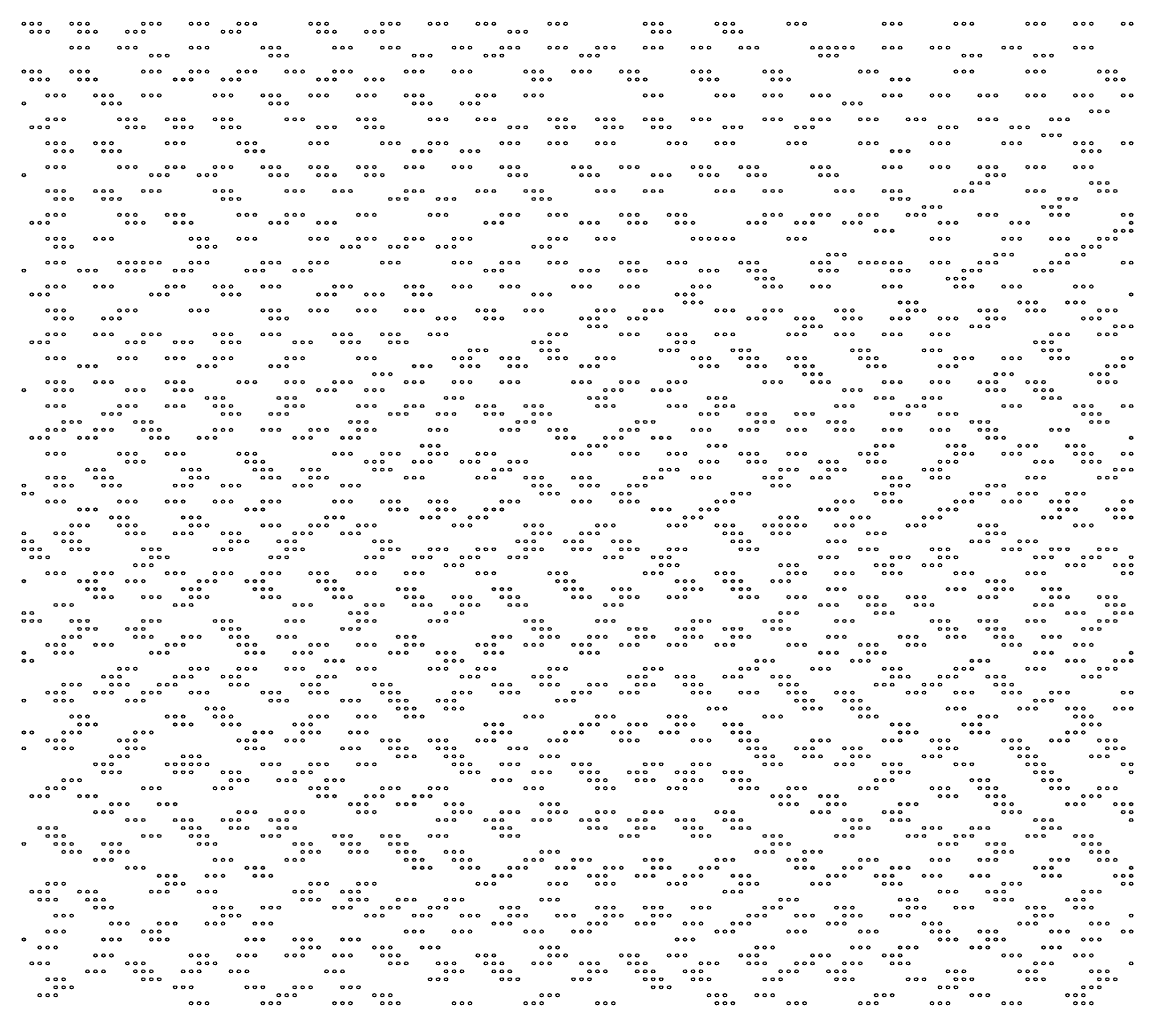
# Model space of a CAD drawing. Header units: millimetres. Extents: x 0 to 280, y 1 to 500.
# Drawn here: x -0.2 to 139.2, y 250.8 to 374.2 of the extents above; entities that cross this region are included whole.
import ezdxf

# ---------------------------------------------------------------- set-up
doc = ezdxf.new("R2010")
doc.units = ezdxf.units.MM
doc.layers.get('0').update_dxf_attribs({"linetype": 'CONTINUOUS'})

msp = doc.modelspace()

# ---------------------------------------------------------------- linework, layer by layer
for centre in [(0, 374), (1, 374), (2, 374), (6, 374), (7, 374), (8, 374), (15, 374), (16, 374), (17, 374), (21, 374), (22, 374), (23, 374), (27, 374), (28, 374), (29, 374), (36, 374), (37, 374), (38, 374), (45, 374), (46, 374), (47, 374), (51, 374), (52, 374), (53, 374), (57, 374), (58, 374), (59, 374), (66, 374), (67, 374), (68, 374), (78, 374), (79, 374), (80, 374), (87, 374), (88, 374), (89, 374), (96, 374), (97, 374), (98, 374), (108, 374), (109, 374), (110, 374), (117, 374), (118, 374), (119, 374), (126, 374), (127, 374), (128, 374), (132, 374), (133, 374), (134, 374), (138, 374), (139, 374), (1, 373), (2, 373), (3, 373), (7, 373), (8, 373), (9, 373), (13, 373), (14, 373), (15, 373), (25, 373), (26, 373), (27, 373), (37, 373), (38, 373), (39, 373), (43, 373), (44, 373), (45, 373), (61, 373), (62, 373), (63, 373), (79, 373), (80, 373), (81, 373), (88, 373), (89, 373), (90, 373), (6, 371), (7, 371), (8, 371), (12, 371), (13, 371), (14, 371), (21, 371), (22, 371), (23, 371), (30, 371), (31, 371), (32, 371), (39, 371), (40, 371), (41, 371), (45, 371), (46, 371), (47, 371), (54, 371), (55, 371), (56, 371), (60, 371), (61, 371), (62, 371), (66, 371), (67, 371), (68, 371), (72, 371), (73, 371), (74, 371), (78, 371), (79, 371), (80, 371), (84, 371), (85, 371), (86, 371), (90, 371), (91, 371), (92, 371), (99, 371), (100, 371), (101, 371), (102, 371), (103, 371), (104, 371), (108, 371), (109, 371), (110, 371), (114, 371), (115, 371), (116, 371), (123, 371), (124, 371), (125, 371), (132, 371), (133, 371), (134, 371), (16, 370), (17, 370), (18, 370), (31, 370), (32, 370), (33, 370), (49, 370), (50, 370), (51, 370), (58, 370), (59, 370), (60, 370), (70, 370), (71, 370), (72, 370), (100, 370), (101, 370), (102, 370), (118, 370), (119, 370), (120, 370), (127, 370), (128, 370), (129, 370), (0, 368), (1, 368), (2, 368), (6, 368), (7, 368), (8, 368), (15, 368), (16, 368), (17, 368), (21, 368), (22, 368), (23, 368), (27, 368), (28, 368), (29, 368), (33, 368), (34, 368), (35, 368), (39, 368), (40, 368), (41, 368), (48, 368), (49, 368), (50, 368), (54, 368), (55, 368), (56, 368), (63, 368), (64, 368), (65, 368), (69, 368), (70, 368), (71, 368), (75, 368), (76, 368), (77, 368), (84, 368), (85, 368), (86, 368), (93, 368), (94, 368), (95, 368), (105, 368), (106, 368), (107, 368), (117, 368), (118, 368), (119, 368), (126, 368), (127, 368), (128, 368), (135, 368), (136, 368), (137, 368), (1, 367), (2, 367), (3, 367), (7, 367), (8, 367), (9, 367), (19, 367), (20, 367), (21, 367), (25, 367), (26, 367), (27, 367), (37, 367), (38, 367), (39, 367), (43, 367), (44, 367), (45, 367), (64, 367), (65, 367), (66, 367), (76, 367), (77, 367), (78, 367), (85, 367), (86, 367), (87, 367), (94, 367), (95, 367), (96, 367), (109, 367), (110, 367), (111, 367), (136, 367), (137, 367), (138, 367), (0, 364), (3, 365), (4, 365), (5, 365), (9, 365), (10, 365), (10, 364), (11, 365), (11, 364), (12, 364), (15, 365), (16, 365), (17, 365), (24, 365), (25, 365), (26, 365), (30, 365), (31, 365), (31, 364), (32, 365), (32, 364), (33, 364), (36, 365), (37, 365), (38, 365), (42, 365), (43, 365), (44, 365), (48, 365), (49, 365), (49, 364), (50, 365), (50, 364), (51, 364), (55, 364), (56, 364), (57, 365), (57, 364), (58, 365), (59, 365), (63, 365), (64, 365), (65, 365), (78, 365), (79, 365), (80, 365), (87, 365), (88, 365), (89, 365), (93, 365), (94, 365), (95, 365), (99, 365), (100, 365), (101, 365), (103, 364), (104, 364), (105, 364), (108, 365), (109, 365), (110, 365), (114, 365), (115, 365), (116, 365), (120, 365), (121, 365), (122, 365), (126, 365), (127, 365), (128, 365), (132, 365), (133, 365), (134, 365), (138, 365), (139, 365), (134, 363), (135, 363), (136, 363), (1, 361), (2, 361), (3, 362), (3, 361), (4, 362), (5, 362), (12, 362), (13, 362), (13, 361), (14, 362), (14, 361), (15, 361), (18, 362), (19, 362), (19, 361), (20, 362), (20, 361), (21, 361), (24, 362), (25, 362), (25, 361), (26, 362), (26, 361), (27, 361), (33, 362), (34, 362), (35, 362), (37, 361), (38, 361), (39, 361), (42, 362), (43, 362), (43, 361), (44, 362), (44, 361), (45, 361), (51, 362), (52, 362), (53, 362), (57, 362), (58, 362), (59, 362), (61, 361), (62, 361), (63, 361), (66, 362), (67, 362), (67, 361), (68, 362), (68, 361), (69, 361), (72, 362), (73, 362), (73, 361), (74, 362), (74, 361), (75, 361), (78, 362), (79, 362), (79, 361), (80, 362), (80, 361), (81, 361), (84, 362), (85, 362), (86, 362), (88, 361), (89, 361), (90, 361), (93, 362), (94, 362), (95, 362), (97, 361), (98, 361), (99, 362), (99, 361), (100, 362), (101, 362), (105, 362), (106, 362), (107, 362), (111, 362), (112, 362), (113, 362), (115, 361), (116, 361), (117, 361), (120, 362), (121, 362), (122, 362), (124, 361), (125, 361), (126, 361), (129, 362), (130, 362), (131, 362), (128, 360), (129, 360), (130, 360), (3, 359), (4, 359), (5, 359), (9, 359), (10, 359), (11, 359), (18, 359), (19, 359), (20, 359), (27, 359), (28, 359), (29, 359), (36, 359), (37, 359), (38, 359), (45, 359), (46, 359), (47, 359), (51, 359), (52, 359), (53, 359), (60, 359), (61, 359), (62, 359), (66, 359), (67, 359), (68, 359), (72, 359), (73, 359), (74, 359), (81, 359), (82, 359), (83, 359), (87, 359), (88, 359), (89, 359), (96, 359), (97, 359), (98, 359), (105, 359), (106, 359), (107, 359), (114, 359), (115, 359), (116, 359), (123, 359), (124, 359), (125, 359), (132, 359), (133, 359), (134, 359), (138, 359), (139, 359), (4, 358), (5, 358), (6, 358), (10, 358), (11, 358), (12, 358), (28, 358), (29, 358), (30, 358), (49, 358), (50, 358), (51, 358), (55, 358), (56, 358), (57, 358), (109, 358), (110, 358), (111, 358), (133, 358), (134, 358), (135, 358), (3, 356), (4, 356), (5, 356), (12, 356), (13, 356), (14, 356), (18, 356), (19, 356), (20, 356), (24, 356), (25, 356), (26, 356), (30, 356), (31, 356), (32, 356), (36, 356), (37, 356), (38, 356), (42, 356), (43, 356), (44, 356), (48, 356), (49, 356), (50, 356), (54, 356), (55, 356), (56, 356), (60, 356), (61, 356), (62, 356), (69, 356), (70, 356), (71, 356), (75, 356), (76, 356), (77, 356), (84, 356), (85, 356), (86, 356), (90, 356), (91, 356), (92, 356), (99, 356), (100, 356), (101, 356), (108, 356), (109, 356), (110, 356), (114, 356), (115, 356), (116, 356), (120, 356), (121, 356), (122, 356), (126, 356), (127, 356), (128, 356), (132, 356), (133, 356), (134, 356), (0, 355), (16, 355), (17, 355), (18, 355), (22, 355), (23, 355), (24, 355), (31, 355), (32, 355), (33, 355), (37, 355), (38, 355), (39, 355), (43, 355), (44, 355), (45, 355), (61, 355), (62, 355), (63, 355), (70, 355), (71, 355), (72, 355), (79, 355), (80, 355), (81, 355), (85, 355), (86, 355), (87, 355), (91, 355), (92, 355), (93, 355), (100, 355), (101, 355), (102, 355), (119, 354), (120, 354), (121, 355), (121, 354), (122, 355), (123, 355), (134, 354), (135, 354), (136, 354), (3, 353), (4, 353), (5, 353), (9, 353), (10, 353), (11, 353), (15, 353), (16, 353), (17, 353), (24, 353), (25, 353), (26, 353), (33, 353), (34, 353), (35, 353), (39, 353), (40, 353), (41, 353), (48, 353), (49, 353), (50, 353), (57, 353), (58, 353), (59, 353), (63, 353), (64, 353), (65, 353), (72, 353), (73, 353), (74, 353), (78, 353), (79, 353), (80, 353), (87, 353), (88, 353), (89, 353), (93, 353), (94, 353), (95, 353), (102, 353), (103, 353), (104, 353), (108, 353), (109, 353), (110, 353), (117, 353), (118, 353), (119, 353), (126, 353), (127, 353), (128, 353), (135, 353), (136, 353), (137, 353), (4, 352), (5, 352), (6, 352), (10, 352), (11, 352), (12, 352), (25, 352), (26, 352), (27, 352), (46, 352), (47, 352), (48, 352), (52, 352), (53, 352), (54, 352), (64, 352), (65, 352), (66, 352), (109, 352), (110, 352), (111, 352), (130, 352), (131, 352), (132, 352), (3, 350), (4, 350), (5, 350), (12, 350), (13, 350), (14, 350), (18, 350), (19, 350), (20, 350), (27, 350), (28, 350), (29, 350), (33, 350), (34, 350), (35, 350), (42, 350), (43, 350), (44, 350), (51, 350), (52, 350), (53, 350), (60, 350), (61, 350), (62, 350), (66, 350), (67, 350), (68, 350), (75, 350), (76, 350), (77, 350), (81, 350), (82, 350), (83, 350), (93, 350), (94, 350), (95, 350), (99, 350), (100, 350), (101, 350), (105, 350), (106, 350), (107, 350), (111, 350), (112, 350), (113, 351), (113, 350), (114, 351), (115, 351), (120, 350), (121, 350), (122, 350), (128, 351), (129, 351), (129, 350), (130, 351), (130, 350), (131, 350), (138, 350), (139, 350), (1, 349), (2, 349), (3, 349), (13, 349), (14, 349), (15, 349), (19, 349), (20, 349), (21, 349), (31, 349), (32, 349), (33, 349), (37, 349), (38, 349), (39, 349), (58, 349), (59, 349), (60, 349), (70, 349), (71, 349), (72, 349), (76, 349), (77, 349), (78, 349), (82, 349), (83, 349), (84, 349), (91, 349), (92, 349), (93, 349), (97, 349), (98, 349), (99, 349), (103, 349), (104, 349), (105, 349), (115, 349), (116, 349), (117, 349), (124, 349), (125, 349), (126, 349), (139, 349), (3, 347), (4, 347), (5, 347), (9, 347), (10, 347), (11, 347), (21, 347), (22, 347), (23, 347), (27, 347), (28, 347), (29, 347), (36, 347), (37, 347), (38, 347), (42, 347), (43, 347), (44, 347), (48, 347), (49, 347), (50, 347), (54, 347), (55, 347), (56, 347), (66, 347), (67, 347), (68, 347), (72, 347), (73, 347), (74, 347), (84, 347), (85, 347), (86, 347), (87, 347), (88, 347), (89, 347), (96, 347), (97, 347), (98, 347), (107, 348), (108, 348), (109, 348), (114, 347), (115, 347), (116, 347), (123, 347), (124, 347), (125, 347), (129, 347), (130, 347), (131, 347), (135, 347), (136, 347), (137, 348), (137, 347), (138, 348), (139, 348), (4, 346), (5, 346), (6, 346), (22, 346), (23, 346), (24, 346), (40, 346), (41, 346), (42, 346), (46, 346), (47, 346), (48, 346), (52, 346), (53, 346), (54, 346), (64, 346), (65, 346), (66, 346), (133, 346), (134, 346), (135, 346), (101, 345), (102, 345), (103, 345), (122, 345), (123, 345), (124, 345), (131, 345), (132, 345), (133, 345), (0, 343), (3, 344), (4, 344), (5, 344), (7, 343), (8, 343), (9, 343), (12, 344), (13, 344), (13, 343), (14, 344), (14, 343), (15, 344), (15, 343), (16, 344), (17, 344), (19, 343), (20, 343), (21, 344), (21, 343), (22, 344), (23, 344), (28, 343), (29, 343), (30, 344), (30, 343), (31, 344), (32, 344), (34, 343), (35, 343), (36, 344), (36, 343), (37, 344), (38, 344), (45, 344), (46, 344), (47, 344), (54, 344), (55, 344), (56, 344), (58, 343), (59, 343), (60, 344), (60, 343), (61, 344), (62, 344), (66, 344), (67, 344), (68, 344), (70, 343), (71, 343), (72, 343), (75, 344), (76, 344), (76, 343), (77, 344), (77, 343), (78, 343), (81, 344), (82, 344), (83, 344), (85, 343), (86, 343), (87, 343), (90, 344), (91, 344), (91, 343), (92, 344), (92, 343), (93, 343), (99, 344), (100, 344), (100, 343), (101, 344), (101, 343), (102, 343), (105, 344), (106, 344), (107, 344), (108, 344), (109, 344), (109, 343), (110, 344), (110, 343), (111, 343), (114, 344), (115, 344), (116, 344), (118, 343), (119, 343), (120, 344), (120, 343), (121, 344), (122, 344), (127, 343), (128, 343), (129, 344), (129, 343), (130, 344), (131, 344), (138, 344), (139, 344), (92, 342), (93, 342), (94, 342), (116, 342), (117, 342), (118, 342), (1, 340), (2, 340), (3, 341), (3, 340), (4, 341), (5, 341), (9, 341), (10, 341), (11, 341), (16, 340), (17, 340), (18, 341), (18, 340), (19, 341), (20, 341), (24, 341), (25, 341), (25, 340), (26, 341), (26, 340), (27, 340), (30, 341), (31, 341), (32, 341), (37, 340), (38, 340), (39, 341), (39, 340), (40, 341), (41, 341), (43, 340), (44, 340), (45, 340), (48, 341), (49, 341), (49, 340), (50, 341), (50, 340), (51, 340), (54, 341), (55, 341), (56, 341), (60, 341), (61, 341), (62, 341), (64, 340), (65, 340), (66, 340), (69, 341), (70, 341), (71, 341), (75, 341), (76, 341), (77, 341), (82, 340), (83, 340), (84, 341), (84, 340), (85, 341), (86, 341), (93, 341), (94, 341), (95, 341), (99, 341), (100, 341), (101, 341), (108, 341), (109, 341), (110, 341), (117, 341), (118, 341), (119, 341), (123, 341), (124, 341), (125, 341), (132, 341), (133, 341), (134, 341), (139, 340), (83, 339), (84, 339), (85, 339), (110, 339), (111, 339), (112, 339), (125, 339), (126, 339), (127, 339), (131, 339), (132, 339), (133, 339), (3, 338), (4, 338), (5, 338), (12, 338), (13, 338), (14, 338), (21, 338), (22, 338), (23, 338), (30, 338), (31, 338), (32, 338), (36, 338), (37, 338), (38, 338), (42, 338), (43, 338), (44, 338), (48, 338), (49, 338), (50, 338), (57, 338), (58, 338), (59, 338), (63, 338), (64, 338), (65, 338), (72, 338), (73, 338), (74, 338), (78, 338), (79, 338), (80, 338), (87, 338), (88, 338), (89, 338), (93, 338), (94, 338), (95, 338), (102, 338), (103, 338), (104, 338), (111, 338), (112, 338), (113, 338), (120, 338), (121, 338), (122, 338), (126, 338), (127, 338), (128, 338), (135, 338), (136, 338), (137, 338), (4, 337), (5, 337), (6, 337), (10, 337), (11, 337), (12, 337), (31, 337), (32, 337), (33, 337), (52, 337), (53, 337), (54, 337), (58, 337), (59, 337), (60, 337), (70, 337), (71, 337), (71, 336), (72, 337), (72, 336), (73, 336), (76, 337), (77, 337), (78, 337), (91, 337), (92, 337), (93, 337), (97, 337), (98, 337), (98, 336), (99, 337), (99, 336), (100, 336), (103, 337), (104, 337), (105, 337), (109, 337), (110, 337), (111, 337), (115, 337), (116, 337), (117, 337), (119, 336), (120, 336), (121, 337), (121, 336), (122, 337), (123, 337), (133, 337), (134, 337), (135, 337), (137, 336), (138, 336), (139, 336), (3, 335), (4, 335), (5, 335), (9, 335), (10, 335), (11, 335), (15, 335), (16, 335), (17, 335), (24, 335), (25, 335), (26, 335), (30, 335), (31, 335), (32, 335), (39, 335), (40, 335), (41, 335), (45, 335), (46, 335), (47, 335), (51, 335), (52, 335), (53, 335), (66, 335), (67, 335), (68, 335), (75, 335), (76, 335), (77, 335), (81, 335), (82, 335), (83, 335), (87, 335), (88, 335), (89, 335), (96, 335), (97, 335), (98, 335), (102, 335), (103, 335), (104, 335), (108, 335), (109, 335), (110, 335), (114, 335), (115, 335), (116, 335), (129, 335), (130, 335), (131, 335), (135, 335), (136, 335), (137, 335), (1, 334), (2, 334), (3, 334), (13, 334), (14, 334), (15, 334), (19, 334), (20, 334), (21, 334), (25, 334), (26, 334), (27, 334), (34, 334), (35, 334), (36, 334), (40, 334), (41, 334), (42, 334), (46, 334), (47, 334), (48, 334), (56, 333), (57, 333), (58, 333), (64, 334), (65, 334), (65, 333), (66, 334), (66, 333), (67, 333), (80, 333), (81, 333), (82, 334), (82, 333), (83, 334), (84, 334), (89, 333), (90, 333), (91, 333), (104, 333), (105, 333), (106, 333), (113, 333), (114, 333), (115, 333), (127, 334), (128, 334), (128, 333), (129, 334), (129, 333), (130, 333), (3, 332), (4, 332), (5, 332), (12, 332), (13, 332), (14, 332), (18, 332), (19, 332), (20, 332), (24, 332), (25, 332), (26, 332), (33, 332), (34, 332), (35, 332), (42, 332), (43, 332), (44, 332), (54, 332), (55, 332), (56, 332), (60, 332), (61, 332), (62, 332), (66, 332), (67, 332), (68, 332), (72, 332), (73, 332), (74, 332), (84, 332), (85, 332), (86, 332), (90, 332), (91, 332), (92, 332), (96, 332), (97, 332), (98, 332), (105, 332), (106, 332), (107, 332), (117, 332), (118, 332), (119, 332), (123, 332), (124, 332), (125, 332), (129, 332), (130, 332), (131, 332), (138, 332), (139, 332), (7, 331), (8, 331), (9, 331), (22, 331), (23, 331), (24, 331), (31, 331), (32, 331), (33, 331), (49, 331), (50, 331), (51, 331), (55, 331), (56, 331), (57, 331), (61, 331), (62, 331), (63, 331), (70, 331), (71, 331), (72, 331), (85, 331), (86, 331), (87, 331), (91, 331), (92, 331), (93, 331), (97, 331), (98, 331), (99, 331), (106, 331), (107, 331), (108, 331), (115, 331), (116, 331), (117, 331), (136, 331), (137, 331), (138, 331), (3, 329), (4, 329), (5, 329), (9, 329), (10, 329), (11, 329), (18, 329), (19, 329), (20, 329), (27, 329), (28, 329), (29, 329), (33, 329), (34, 329), (35, 329), (39, 329), (40, 329), (41, 329), (44, 330), (45, 330), (46, 330), (48, 329), (49, 329), (50, 329), (54, 329), (55, 329), (56, 329), (60, 329), (61, 329), (62, 329), (69, 329), (70, 329), (71, 329), (75, 329), (76, 329), (77, 329), (81, 329), (82, 329), (83, 329), (93, 329), (94, 329), (95, 329), (98, 330), (99, 330), (99, 329), (100, 330), (100, 329), (101, 329), (108, 329), (109, 329), (110, 329), (114, 329), (115, 329), (116, 329), (120, 329), (121, 329), (122, 330), (122, 329), (123, 330), (124, 330), (126, 329), (127, 329), (128, 329), (134, 330), (135, 330), (135, 329), (136, 330), (136, 329), (137, 329), (0, 328), (4, 328), (5, 328), (6, 328), (13, 328), (14, 328), (15, 328), (19, 328), (20, 328), (21, 328), (37, 328), (38, 328), (39, 328), (43, 328), (44, 328), (45, 328), (73, 328), (74, 328), (75, 328), (79, 328), (80, 328), (81, 328), (103, 328), (104, 328), (105, 328), (121, 328), (122, 328), (123, 328), (127, 328), (128, 328), (129, 328), (3, 326), (4, 326), (5, 326), (12, 326), (13, 326), (14, 326), (18, 326), (19, 326), (20, 326), (23, 327), (24, 327), (24, 326), (25, 327), (25, 326), (26, 326), (32, 327), (33, 327), (33, 326), (34, 327), (34, 326), (35, 326), (42, 326), (43, 326), (44, 326), (48, 326), (49, 326), (50, 326), (53, 327), (54, 327), (55, 327), (57, 326), (58, 326), (59, 326), (63, 326), (64, 326), (65, 326), (71, 327), (72, 327), (72, 326), (73, 327), (73, 326), (74, 326), (81, 326), (82, 326), (83, 326), (86, 327), (87, 327), (87, 326), (88, 327), (88, 326), (89, 326), (102, 326), (103, 326), (104, 326), (107, 327), (108, 327), (109, 327), (111, 326), (112, 326), (113, 327), (113, 326), (114, 327), (115, 327), (123, 326), (124, 326), (125, 326), (128, 327), (129, 327), (130, 327), (132, 326), (133, 326), (134, 326), (138, 326), (139, 326), (10, 325), (11, 325), (12, 325), (25, 325), (26, 325), (27, 325), (31, 325), (32, 325), (33, 325), (46, 325), (47, 325), (48, 325), (52, 325), (53, 325), (54, 325), (58, 325), (59, 325), (60, 325), (64, 325), (65, 325), (66, 325), (85, 325), (86, 325), (87, 325), (91, 325), (92, 325), (93, 325), (97, 325), (98, 325), (99, 325), (109, 325), (110, 325), (111, 325), (115, 325), (116, 325), (117, 325), (133, 325), (134, 325), (135, 325), (5, 324), (6, 324), (7, 324), (14, 324), (15, 324), (16, 324), (41, 324), (42, 324), (43, 324), (62, 324), (63, 324), (64, 324), (77, 324), (78, 324), (79, 324), (92, 324), (93, 324), (94, 324), (101, 324), (102, 324), (103, 324), (119, 324), (120, 324), (121, 324), (134, 324), (135, 324), (136, 324), (1, 322), (2, 322), (3, 323), (3, 322), (4, 323), (5, 323), (7, 322), (8, 322), (9, 323), (9, 322), (10, 323), (11, 323), (15, 323), (16, 323), (16, 322), (17, 323), (17, 322), (18, 322), (22, 322), (23, 322), (24, 323), (24, 322), (25, 323), (26, 323), (30, 323), (31, 323), (32, 323), (34, 322), (35, 322), (36, 323), (36, 322), (37, 323), (38, 323), (40, 322), (41, 322), (42, 323), (42, 322), (43, 323), (44, 323), (51, 323), (52, 323), (53, 323), (60, 323), (61, 323), (62, 323), (66, 323), (67, 323), (67, 322), (68, 323), (68, 322), (69, 322), (73, 322), (74, 322), (75, 323), (75, 322), (76, 323), (77, 323), (79, 322), (80, 322), (81, 322), (84, 323), (85, 323), (86, 323), (90, 323), (91, 323), (92, 323), (96, 323), (97, 323), (98, 323), (102, 323), (103, 323), (104, 323), (108, 323), (109, 323), (110, 323), (114, 323), (115, 323), (116, 323), (120, 323), (121, 323), (121, 322), (122, 323), (122, 322), (123, 322), (129, 323), (130, 323), (131, 323), (139, 322), (50, 321), (51, 321), (52, 321), (71, 321), (72, 321), (73, 321), (86, 321), (87, 321), (88, 321), (107, 321), (108, 321), (109, 321), (116, 321), (117, 321), (118, 321), (125, 321), (126, 321), (127, 321), (131, 321), (132, 321), (133, 321), (3, 320), (4, 320), (5, 320), (12, 320), (13, 320), (14, 320), (18, 320), (19, 320), (20, 320), (27, 320), (28, 320), (29, 320), (39, 320), (40, 320), (41, 320), (45, 320), (46, 320), (47, 320), (51, 320), (52, 320), (53, 320), (57, 320), (58, 320), (59, 320), (69, 320), (70, 320), (71, 320), (75, 320), (76, 320), (77, 320), (81, 320), (82, 320), (83, 320), (90, 320), (91, 320), (92, 320), (96, 320), (97, 320), (98, 320), (105, 320), (106, 320), (107, 320), (117, 320), (118, 320), (119, 320), (123, 320), (124, 320), (125, 320), (132, 320), (133, 320), (134, 320), (138, 320), (139, 320), (8, 318), (9, 318), (10, 318), (13, 319), (14, 319), (15, 319), (20, 318), (21, 318), (22, 318), (28, 319), (29, 319), (29, 318), (30, 319), (30, 318), (31, 318), (35, 318), (36, 318), (37, 318), (43, 319), (44, 319), (44, 318), (45, 319), (45, 318), (46, 318), (49, 319), (50, 319), (51, 319), (55, 319), (56, 319), (57, 319), (59, 318), (60, 318), (61, 319), (61, 318), (62, 319), (63, 319), (80, 318), (81, 318), (82, 318), (85, 319), (86, 319), (87, 319), (91, 319), (92, 319), (93, 319), (95, 318), (96, 318), (97, 318), (100, 319), (101, 319), (101, 318), (102, 319), (102, 318), (103, 318), (106, 319), (107, 319), (108, 319), (113, 318), (114, 318), (115, 319), (115, 318), (116, 319), (117, 319), (127, 319), (128, 319), (129, 319), (133, 319), (134, 319), (135, 319), (137, 318), (138, 318), (139, 318), (3, 317), (4, 317), (5, 317), (9, 317), (10, 317), (11, 317), (21, 317), (22, 317), (23, 317), (30, 317), (31, 317), (32, 317), (36, 317), (37, 317), (38, 317), (48, 317), (49, 317), (50, 317), (57, 317), (58, 317), (59, 317), (63, 317), (64, 317), (65, 317), (69, 317), (70, 317), (71, 317), (78, 317), (79, 317), (80, 317), (84, 317), (85, 317), (86, 317), (93, 317), (94, 317), (95, 317), (99, 317), (100, 317), (101, 317), (108, 317), (109, 317), (110, 317), (114, 317), (115, 317), (116, 317), (126, 317), (127, 317), (128, 317), (135, 317), (136, 317), (137, 317), (0, 316), (0, 315), (1, 315), (4, 316), (5, 316), (6, 316), (10, 316), (11, 316), (12, 316), (19, 316), (20, 316), (21, 316), (25, 316), (26, 316), (27, 316), (34, 316), (35, 316), (36, 316), (40, 316), (41, 316), (42, 316), (64, 316), (65, 316), (65, 315), (66, 316), (66, 315), (67, 315), (70, 316), (71, 316), (72, 316), (74, 315), (75, 315), (76, 316), (76, 315), (77, 316), (78, 316), (89, 315), (90, 315), (91, 315), (94, 316), (95, 316), (96, 316), (107, 315), (108, 315), (109, 316), (109, 315), (110, 316), (111, 316), (119, 315), (120, 315), (121, 316), (121, 315), (122, 316), (123, 316), (125, 315), (126, 315), (127, 315), (131, 315), (132, 315), (133, 315), (3, 314), (4, 314), (5, 314), (12, 314), (13, 314), (14, 314), (18, 314), (19, 314), (20, 314), (24, 314), (25, 314), (26, 314), (30, 314), (31, 314), (32, 314), (39, 314), (40, 314), (41, 314), (45, 314), (46, 314), (47, 314), (51, 314), (52, 314), (53, 314), (60, 314), (61, 314), (62, 314), (69, 314), (70, 314), (71, 314), (75, 314), (76, 314), (77, 314), (87, 314), (88, 314), (89, 314), (102, 314), (103, 314), (104, 314), (108, 314), (109, 314), (110, 314), (117, 314), (118, 314), (119, 314), (123, 314), (124, 314), (125, 314), (129, 314), (130, 314), (131, 314), (138, 314), (139, 314), (7, 313), (8, 313), (9, 313), (28, 313), (29, 313), (30, 313), (46, 313), (47, 313), (48, 313), (52, 313), (53, 313), (54, 313), (58, 313), (59, 313), (60, 313), (79, 313), (80, 313), (81, 313), (85, 313), (86, 313), (87, 313), (100, 313), (101, 313), (102, 313), (115, 313), (116, 313), (117, 313), (130, 313), (131, 313), (132, 313), (136, 313), (137, 313), (138, 313), (6, 311), (7, 311), (8, 311), (11, 312), (12, 312), (12, 311), (13, 312), (13, 311), (14, 311), (20, 312), (21, 312), (21, 311), (22, 312), (22, 311), (23, 311), (30, 311), (31, 311), (32, 311), (36, 311), (37, 311), (38, 312), (38, 311), (39, 312), (40, 312), (42, 311), (43, 311), (44, 311), (50, 312), (51, 312), (52, 312), (54, 311), (55, 311), (56, 312), (56, 311), (57, 312), (58, 312), (63, 311), (64, 311), (65, 311), (72, 311), (73, 311), (74, 311), (81, 311), (82, 311), (83, 312), (83, 311), (84, 312), (85, 312), (87, 311), (88, 311), (89, 311), (93, 311), (94, 311), (95, 312), (95, 311), (96, 312), (96, 311), (97, 312), (97, 311), (98, 311), (102, 311), (103, 311), (104, 312), (104, 311), (105, 312), (106, 312), (111, 311), (112, 311), (113, 312), (113, 311), (114, 312), (115, 312), (120, 311), (121, 311), (122, 311), (128, 312), (129, 312), (130, 312), (132, 311), (133, 311), (134, 311), (137, 312), (138, 312), (139, 312), (0, 310), (4, 310), (5, 310), (6, 310), (13, 310), (14, 310), (15, 310), (19, 310), (20, 310), (21, 310), (25, 310), (26, 310), (27, 310), (34, 310), (35, 310), (36, 310), (40, 310), (41, 310), (42, 310), (64, 310), (65, 310), (66, 310), (70, 310), (71, 310), (72, 310), (88, 310), (89, 310), (90, 310), (94, 310), (95, 310), (96, 310), (106, 310), (107, 310), (108, 310), (121, 310), (122, 310), (123, 310), (0, 309), (0, 308), (1, 309), (1, 308), (2, 308), (5, 309), (6, 309), (6, 308), (7, 309), (7, 308), (8, 308), (15, 308), (16, 308), (17, 308), (24, 308), (25, 308), (26, 309), (26, 308), (27, 309), (28, 309), (32, 309), (33, 309), (33, 308), (34, 309), (34, 308), (35, 308), (44, 309), (45, 309), (45, 308), (46, 309), (46, 308), (47, 308), (51, 308), (52, 308), (53, 308), (57, 308), (58, 308), (59, 308), (62, 309), (63, 309), (63, 308), (64, 309), (64, 308), (65, 308), (68, 309), (69, 309), (69, 308), (70, 309), (70, 308), (71, 308), (74, 309), (75, 309), (75, 308), (76, 309), (76, 308), (77, 308), (81, 308), (82, 308), (83, 308), (89, 309), (90, 309), (90, 308), (91, 309), (91, 308), (92, 308), (101, 309), (102, 309), (103, 309), (105, 308), (106, 308), (107, 308), (114, 308), (115, 308), (116, 308), (119, 309), (120, 309), (121, 309), (123, 308), (124, 308), (125, 309), (125, 308), (126, 309), (127, 309), (129, 308), (130, 308), (131, 308), (135, 308), (136, 308), (137, 308), (1, 307), (2, 307), (3, 307), (16, 307), (17, 307), (18, 307), (31, 307), (32, 307), (33, 307), (43, 307), (44, 307), (45, 307), (49, 307), (50, 307), (51, 307), (55, 307), (56, 307), (57, 307), (61, 307), (62, 307), (63, 307), (73, 307), (74, 307), (75, 307), (79, 307), (80, 307), (81, 307), (100, 307), (101, 307), (102, 307), (109, 307), (110, 307), (111, 307), (115, 307), (116, 307), (117, 307), (127, 307), (128, 307), (129, 307), (133, 307), (134, 307), (135, 307), (139, 307), (14, 306), (15, 306), (16, 306), (53, 306), (54, 306), (55, 306), (80, 306), (81, 306), (82, 306), (95, 306), (96, 306), (97, 306), (107, 306), (108, 306), (109, 306), (113, 306), (114, 306), (115, 306), (131, 306), (132, 306), (133, 306), (137, 306), (138, 306), (139, 306), (0, 304), (3, 305), (4, 305), (5, 305), (7, 304), (8, 304), (9, 305), (9, 304), (10, 305), (11, 305), (13, 304), (14, 304), (15, 304), (18, 305), (19, 305), (20, 305), (22, 304), (23, 304), (24, 305), (24, 304), (25, 305), (26, 305), (28, 304), (29, 304), (30, 305), (30, 304), (31, 305), (32, 305), (36, 305), (37, 305), (37, 304), (38, 305), (38, 304), (39, 304), (42, 305), (43, 305), (44, 305), (48, 305), (49, 305), (50, 305), (57, 305), (58, 305), (59, 305), (66, 305), (67, 305), (67, 304), (68, 305), (68, 304), (69, 304), (78, 305), (79, 305), (80, 305), (82, 304), (83, 304), (84, 304), (87, 305), (88, 305), (88, 304), (89, 305), (89, 304), (90, 304), (94, 304), (95, 304), (96, 305), (96, 304), (97, 305), (98, 305), (102, 305), (103, 305), (104, 305), (108, 305), (109, 305), (110, 305), (117, 305), (118, 305), (119, 305), (121, 304), (122, 304), (123, 304), (126, 305), (127, 305), (128, 305), (138, 305), (139, 305), (8, 303), (9, 303), (10, 303), (20, 303), (21, 303), (22, 303), (29, 303), (30, 303), (31, 303), (38, 303), (39, 303), (40, 303), (47, 303), (48, 303), (49, 303), (59, 303), (60, 303), (61, 303), (68, 303), (69, 303), (70, 303), (74, 303), (75, 303), (76, 303), (83, 303), (84, 303), (85, 303), (89, 303), (90, 303), (91, 303), (101, 303), (102, 303), (103, 303), (116, 303), (117, 303), (118, 303), (122, 303), (123, 303), (124, 303), (128, 303), (129, 303), (130, 303), (4, 301), (5, 301), (6, 301), (9, 302), (10, 302), (11, 302), (15, 302), (16, 302), (17, 302), (19, 301), (20, 301), (21, 302), (21, 301), (22, 302), (23, 302), (30, 302), (31, 302), (32, 302), (34, 301), (35, 301), (36, 301), (39, 302), (40, 302), (41, 302), (43, 301), (44, 301), (45, 301), (48, 302), (49, 302), (49, 301), (50, 302), (50, 301), (51, 301), (54, 302), (55, 302), (55, 301), (56, 302), (56, 301), (57, 301), (60, 302), (61, 302), (61, 301), (62, 302), (62, 301), (63, 301), (69, 302), (70, 302), (71, 302), (73, 301), (74, 301), (75, 302), (75, 301), (76, 302), (77, 302), (81, 302), (82, 302), (83, 302), (90, 302), (91, 302), (92, 302), (96, 302), (97, 302), (98, 302), (100, 301), (101, 301), (102, 301), (105, 302), (106, 302), (106, 301), (107, 302), (107, 301), (108, 301), (111, 302), (112, 302), (112, 301), (113, 302), (113, 301), (114, 301), (120, 302), (121, 302), (122, 302), (127, 301), (128, 301), (129, 302), (129, 301), (130, 302), (131, 302), (135, 302), (136, 302), (136, 301), (137, 302), (137, 301), (138, 301), (0, 300), (1, 300), (41, 300), (42, 300), (43, 300), (53, 300), (54, 300), (55, 300), (95, 300), (96, 300), (97, 300), (107, 300), (108, 300), (109, 300), (131, 300), (132, 300), (133, 300), (137, 300), (138, 300), (139, 300), (0, 299), (1, 299), (2, 299), (6, 299), (7, 299), (8, 299), (15, 299), (16, 299), (17, 299), (24, 299), (25, 299), (26, 299), (33, 299), (34, 299), (35, 299), (42, 299), (43, 299), (44, 299), (51, 299), (52, 299), (53, 299), (63, 299), (64, 299), (65, 299), (72, 299), (73, 299), (74, 299), (84, 299), (85, 299), (86, 299), (93, 299), (94, 299), (95, 299), (102, 299), (103, 299), (104, 299), (114, 299), (115, 299), (116, 299), (120, 299), (121, 299), (122, 299), (126, 299), (127, 299), (128, 299), (135, 299), (136, 299), (137, 299), (5, 297), (6, 297), (7, 298), (7, 297), (8, 298), (9, 298), (13, 298), (14, 298), (14, 297), (15, 298), (15, 297), (16, 297), (20, 297), (21, 297), (22, 297), (25, 298), (26, 298), (26, 297), (27, 298), (27, 297), (28, 297), (32, 297), (33, 297), (34, 297), (40, 298), (41, 298), (42, 298), (47, 297), (48, 297), (49, 297), (59, 297), (60, 297), (61, 297), (64, 298), (65, 298), (65, 297), (66, 298), (66, 297), (67, 297), (71, 297), (72, 297), (73, 297), (76, 298), (77, 298), (77, 297), (78, 298), (78, 297), (79, 297), (82, 298), (83, 298), (83, 297), (84, 298), (84, 297), (85, 297), (88, 298), (89, 298), (89, 297), (90, 298), (90, 297), (91, 297), (94, 298), (95, 298), (96, 298), (101, 297), (102, 297), (103, 297), (110, 297), (111, 297), (112, 297), (115, 298), (116, 298), (116, 297), (117, 298), (117, 297), (118, 297), (121, 298), (122, 298), (122, 297), (123, 298), (123, 297), (124, 297), (128, 297), (129, 297), (130, 297), (133, 298), (134, 298), (135, 298), (3, 296), (4, 296), (5, 296), (9, 296), (10, 296), (11, 296), (18, 296), (19, 296), (20, 296), (27, 296), (28, 296), (29, 296), (36, 296), (37, 296), (38, 296), (42, 296), (43, 296), (44, 296), (48, 296), (49, 296), (50, 296), (57, 296), (58, 296), (59, 296), (63, 296), (64, 296), (65, 296), (69, 296), (70, 296), (71, 296), (75, 296), (76, 296), (77, 296), (81, 296), (82, 296), (83, 296), (87, 296), (88, 296), (89, 296), (96, 296), (97, 296), (98, 296), (105, 296), (106, 296), (107, 296), (111, 296), (112, 296), (113, 296), (123, 296), (124, 296), (125, 296), (132, 296), (133, 296), (134, 296), (0, 295), (0, 294), (1, 294), (4, 295), (5, 295), (6, 295), (16, 295), (17, 295), (18, 295), (28, 295), (29, 295), (30, 295), (34, 295), (35, 295), (36, 295), (38, 294), (39, 294), (40, 294), (46, 295), (47, 295), (48, 295), (52, 295), (53, 295), (53, 294), (54, 295), (54, 294), (55, 294), (58, 295), (59, 295), (60, 295), (70, 295), (71, 295), (72, 295), (92, 294), (93, 294), (94, 294), (100, 295), (101, 295), (102, 295), (104, 294), (105, 294), (106, 295), (106, 294), (107, 295), (108, 295), (119, 294), (120, 294), (121, 294), (127, 295), (128, 295), (129, 295), (131, 294), (132, 294), (133, 294), (137, 294), (138, 294), (139, 295), (139, 294), (12, 293), (13, 293), (14, 293), (21, 293), (22, 293), (23, 293), (27, 293), (28, 293), (29, 293), (33, 293), (34, 293), (35, 293), (42, 293), (43, 293), (44, 293), (51, 293), (52, 293), (53, 293), (57, 293), (58, 293), (59, 293), (66, 293), (67, 293), (68, 293), (78, 293), (79, 293), (80, 293), (90, 293), (91, 293), (92, 293), (99, 293), (100, 293), (101, 293), (108, 293), (109, 293), (110, 293), (117, 293), (118, 293), (119, 293), (126, 293), (127, 293), (128, 293), (135, 293), (136, 293), (137, 293), (10, 292), (11, 292), (12, 292), (19, 292), (20, 292), (21, 292), (25, 292), (26, 292), (27, 292), (37, 292), (38, 292), (39, 292), (55, 292), (56, 292), (57, 292), (64, 292), (65, 292), (66, 292), (76, 292), (77, 292), (78, 292), (82, 292), (83, 292), (84, 292), (88, 292), (89, 292), (90, 292), (94, 292), (95, 292), (96, 292), (109, 292), (110, 292), (111, 292), (115, 292), (116, 292), (117, 292), (121, 292), (122, 292), (123, 292), (133, 292), (134, 292), (135, 292), (3, 290), (4, 290), (5, 291), (5, 290), (6, 291), (7, 291), (9, 290), (10, 290), (11, 291), (11, 290), (12, 291), (13, 291), (15, 290), (16, 290), (17, 291), (17, 290), (18, 291), (19, 291), (21, 290), (22, 290), (23, 290), (26, 291), (27, 291), (28, 291), (30, 290), (31, 290), (32, 290), (35, 291), (36, 291), (36, 290), (37, 291), (37, 290), (38, 290), (44, 291), (45, 291), (45, 290), (46, 291), (46, 290), (47, 290), (54, 290), (55, 290), (56, 290), (59, 291), (60, 291), (60, 290), (61, 291), (61, 290), (62, 290), (65, 291), (66, 291), (67, 291), (69, 290), (70, 290), (71, 291), (71, 290), (72, 291), (73, 291), (75, 290), (76, 290), (77, 291), (77, 290), (78, 291), (79, 291), (83, 291), (84, 291), (84, 290), (85, 291), (85, 290), (86, 290), (90, 290), (91, 290), (92, 290), (95, 291), (96, 291), (96, 290), (97, 291), (97, 290), (98, 290), (102, 290), (103, 290), (104, 290), (107, 291), (108, 291), (109, 291), (111, 290), (112, 290), (113, 291), (113, 290), (114, 291), (115, 291), (117, 290), (118, 290), (119, 290), (122, 291), (123, 291), (123, 290), (124, 291), (124, 290), (125, 290), (129, 290), (130, 290), (131, 290), (138, 290), (139, 290), (0, 289), (4, 289), (5, 289), (6, 289), (13, 289), (14, 289), (15, 289), (31, 289), (32, 289), (33, 289), (40, 289), (41, 289), (42, 289), (46, 289), (47, 289), (48, 289), (52, 289), (53, 289), (54, 289), (67, 289), (68, 289), (69, 289), (97, 289), (98, 289), (99, 289), (103, 289), (104, 289), (105, 289), (127, 289), (128, 289), (129, 289), (6, 287), (7, 287), (8, 287), (18, 287), (19, 287), (20, 287), (23, 288), (24, 288), (24, 287), (25, 288), (25, 287), (26, 287), (36, 287), (37, 287), (38, 287), (42, 287), (43, 287), (44, 287), (47, 288), (48, 288), (48, 287), (49, 288), (49, 287), (50, 287), (53, 288), (54, 288), (55, 288), (63, 287), (64, 287), (65, 287), (72, 287), (73, 287), (74, 287), (81, 287), (82, 287), (83, 287), (86, 288), (87, 288), (88, 288), (93, 287), (94, 287), (95, 287), (98, 288), (99, 288), (100, 288), (104, 288), (105, 288), (105, 287), (106, 288), (106, 287), (107, 287), (116, 288), (117, 288), (118, 288), (120, 287), (121, 287), (122, 287), (125, 288), (126, 288), (127, 288), (131, 288), (132, 288), (132, 287), (133, 288), (133, 287), (134, 287), (137, 288), (138, 288), (139, 288), (7, 286), (8, 286), (9, 286), (19, 286), (20, 286), (21, 286), (25, 286), (26, 286), (27, 286), (34, 286), (35, 286), (36, 286), (58, 286), (59, 286), (60, 286), (70, 286), (71, 286), (72, 286), (76, 286), (77, 286), (78, 286), (82, 286), (83, 286), (84, 286), (88, 286), (89, 286), (90, 286), (109, 286), (110, 286), (111, 286), (118, 286), (119, 286), (120, 286), (133, 286), (134, 286), (135, 286), (0, 285), (1, 285), (5, 285), (6, 285), (7, 285), (14, 285), (15, 285), (16, 285), (29, 285), (30, 285), (31, 285), (35, 285), (36, 285), (37, 285), (41, 285), (42, 285), (43, 285), (59, 285), (60, 285), (61, 285), (68, 285), (69, 285), (70, 285), (74, 285), (75, 285), (76, 285), (80, 285), (81, 285), (82, 285), (89, 285), (90, 285), (91, 285), (110, 285), (111, 285), (112, 285), (119, 285), (120, 285), (121, 285), (131, 285), (132, 285), (133, 285), (0, 283), (3, 284), (4, 284), (4, 283), (5, 284), (5, 283), (6, 283), (12, 284), (13, 284), (13, 283), (14, 284), (14, 283), (15, 283), (27, 284), (28, 284), (28, 283), (29, 284), (29, 283), (30, 283), (33, 284), (34, 284), (35, 284), (40, 283), (41, 283), (42, 283), (45, 284), (46, 284), (46, 283), (47, 284), (47, 283), (48, 283), (51, 284), (52, 284), (52, 283), (53, 284), (53, 283), (54, 283), (57, 284), (58, 284), (59, 284), (61, 283), (62, 283), (63, 283), (66, 284), (67, 284), (68, 284), (75, 284), (76, 284), (77, 284), (84, 284), (85, 284), (86, 284), (90, 284), (91, 284), (91, 283), (92, 284), (92, 283), (93, 283), (97, 283), (98, 283), (99, 284), (99, 283), (100, 284), (101, 284), (103, 283), (104, 283), (105, 283), (108, 284), (109, 284), (110, 284), (114, 284), (115, 284), (115, 283), (116, 284), (116, 283), (117, 283), (123, 284), (124, 284), (124, 283), (125, 284), (125, 283), (126, 283), (129, 284), (130, 284), (131, 284), (135, 284), (136, 284), (136, 283), (137, 284), (137, 283), (138, 283), (11, 282), (12, 282), (13, 282), (20, 282), (21, 282), (22, 282), (47, 282), (48, 282), (49, 282), (53, 282), (54, 282), (55, 282), (65, 282), (66, 282), (67, 282), (92, 282), (93, 282), (94, 282), (98, 282), (99, 282), (100, 282), (104, 282), (105, 282), (106, 282), (113, 282), (114, 282), (115, 282), (125, 282), (126, 282), (127, 282), (134, 282), (135, 282), (136, 282), (9, 281), (10, 281), (10, 280), (11, 281), (11, 280), (12, 280), (18, 281), (19, 281), (19, 280), (20, 281), (20, 280), (21, 281), (21, 280), (22, 281), (23, 281), (25, 280), (26, 280), (27, 280), (30, 281), (31, 281), (32, 281), (34, 280), (35, 280), (36, 281), (36, 280), (37, 281), (38, 281), (42, 281), (43, 281), (44, 281), (54, 281), (55, 281), (55, 280), (56, 281), (56, 280), (57, 280), (60, 281), (61, 281), (62, 281), (64, 280), (65, 280), (66, 280), (69, 281), (70, 281), (70, 280), (71, 281), (71, 280), (72, 280), (76, 280), (77, 280), (78, 281), (78, 280), (79, 281), (80, 281), (82, 280), (83, 280), (84, 281), (84, 280), (85, 281), (86, 281), (88, 280), (89, 280), (90, 280), (93, 281), (94, 281), (95, 281), (102, 281), (103, 281), (104, 281), (108, 281), (109, 281), (109, 280), (110, 281), (110, 280), (111, 280), (117, 281), (118, 281), (119, 281), (126, 281), (127, 281), (127, 280), (128, 281), (128, 280), (129, 280), (138, 281), (139, 281), (139, 280), (5, 279), (6, 279), (7, 279), (26, 279), (27, 279), (28, 279), (32, 279), (33, 279), (34, 279), (38, 279), (39, 279), (40, 279), (59, 279), (60, 279), (61, 279), (71, 279), (72, 279), (73, 279), (77, 279), (78, 279), (79, 279), (83, 279), (84, 279), (85, 279), (89, 279), (90, 279), (91, 279), (107, 279), (108, 279), (109, 279), (119, 279), (120, 279), (121, 279), (128, 279), (129, 279), (130, 279), (3, 278), (4, 278), (5, 278), (15, 278), (16, 278), (17, 278), (24, 278), (25, 278), (26, 278), (36, 278), (37, 278), (38, 278), (45, 278), (46, 278), (47, 278), (51, 278), (52, 278), (53, 278), (63, 278), (64, 278), (65, 278), (72, 278), (73, 278), (74, 278), (81, 278), (82, 278), (83, 278), (90, 278), (91, 278), (92, 278), (96, 278), (97, 278), (98, 278), (105, 278), (106, 278), (107, 278), (114, 278), (115, 278), (116, 278), (120, 278), (121, 278), (122, 278), (129, 278), (130, 278), (131, 278), (135, 278), (136, 278), (137, 278), (1, 277), (2, 277), (3, 277), (7, 277), (8, 277), (9, 277), (11, 276), (12, 276), (13, 276), (17, 276), (18, 276), (19, 276), (37, 277), (38, 277), (39, 277), (41, 276), (42, 276), (43, 277), (43, 276), (44, 277), (45, 277), (47, 276), (48, 276), (49, 277), (49, 276), (50, 277), (51, 277), (53, 276), (54, 276), (55, 276), (65, 276), (66, 276), (67, 276), (94, 277), (95, 277), (95, 276), (96, 277), (96, 276), (97, 276), (100, 277), (101, 277), (101, 276), (102, 277), (102, 276), (103, 276), (110, 276), (111, 276), (112, 276), (115, 277), (116, 277), (117, 277), (121, 277), (122, 277), (122, 276), (123, 277), (123, 276), (124, 276), (131, 276), (132, 276), (133, 277), (133, 276), (134, 277), (135, 277), (137, 276), (138, 276), (139, 276), (9, 275), (10, 275), (11, 275), (27, 275), (28, 275), (29, 275), (33, 275), (34, 275), (35, 275), (42, 275), (43, 275), (44, 275), (54, 275), (55, 275), (56, 275), (60, 275), (61, 275), (62, 275), (66, 275), (67, 275), (68, 275), (72, 275), (73, 275), (74, 275), (78, 275), (79, 275), (80, 275), (87, 275), (88, 275), (89, 275), (99, 275), (100, 275), (101, 275), (108, 275), (109, 275), (110, 275), (123, 275), (124, 275), (125, 275), (138, 275), (139, 275), (13, 274), (14, 274), (15, 274), (19, 274), (20, 274), (21, 274), (25, 274), (26, 274), (27, 274), (31, 274), (32, 274), (33, 274), (52, 274), (53, 274), (54, 274), (58, 274), (59, 274), (60, 274), (64, 274), (65, 274), (66, 274), (70, 274), (71, 274), (72, 274), (76, 274), (77, 274), (78, 274), (82, 274), (83, 274), (84, 274), (88, 274), (89, 274), (90, 274), (103, 274), (104, 274), (105, 274), (109, 274), (110, 274), (111, 274), (127, 274), (128, 274), (129, 274), (139, 274), (2, 273), (3, 273), (3, 272), (4, 273), (4, 272), (5, 272), (15, 272), (16, 272), (17, 272), (20, 273), (21, 273), (21, 272), (22, 273), (22, 272), (23, 272), (26, 273), (27, 273), (28, 273), (30, 272), (31, 272), (32, 273), (32, 272), (33, 273), (34, 273), (39, 272), (40, 272), (41, 272), (45, 272), (46, 272), (47, 272), (51, 272), (52, 272), (53, 272), (59, 273), (60, 273), (60, 272), (61, 273), (61, 272), (62, 272), (71, 273), (72, 273), (73, 273), (75, 272), (76, 272), (77, 273), (77, 272), (78, 273), (79, 273), (83, 273), (84, 273), (84, 272), (85, 273), (85, 272), (86, 272), (89, 273), (90, 273), (91, 273), (93, 272), (94, 272), (95, 272), (102, 272), (103, 272), (104, 273), (104, 272), (105, 273), (106, 273), (111, 272), (112, 272), (113, 273), (113, 272), (114, 273), (115, 273), (117, 272), (118, 272), (119, 273), (119, 272), (120, 273), (121, 273), (126, 272), (127, 272), (128, 273), (128, 272), (129, 273), (130, 273), (132, 272), (133, 272), (134, 272), (0, 271), (4, 271), (5, 271), (6, 271), (10, 271), (11, 271), (12, 271), (22, 271), (23, 271), (24, 271), (34, 271), (35, 271), (36, 271), (40, 271), (41, 271), (42, 271), (46, 271), (47, 271), (48, 271), (94, 271), (95, 271), (96, 271), (115, 271), (116, 271), (117, 271), (121, 271), (122, 271), (123, 271), (133, 271), (134, 271), (135, 271), (5, 270), (6, 270), (7, 270), (9, 269), (10, 269), (11, 270), (11, 269), (12, 270), (13, 270), (24, 269), (25, 269), (26, 269), (33, 269), (34, 269), (35, 270), (35, 269), (36, 270), (37, 270), (41, 270), (42, 270), (43, 270), (47, 270), (48, 270), (48, 269), (49, 270), (49, 269), (50, 269), (53, 270), (54, 270), (54, 269), (55, 270), (55, 269), (56, 269), (63, 269), (64, 269), (65, 270), (65, 269), (66, 270), (67, 270), (69, 269), (70, 269), (71, 269), (78, 269), (79, 269), (80, 269), (87, 269), (88, 269), (89, 269), (92, 270), (93, 270), (94, 270), (96, 269), (97, 269), (98, 270), (98, 269), (99, 270), (100, 270), (105, 269), (106, 269), (107, 269), (114, 269), (115, 269), (116, 269), (120, 269), (121, 269), (122, 270), (122, 269), (123, 270), (124, 270), (129, 269), (130, 269), (131, 269), (134, 270), (135, 270), (135, 269), (136, 270), (136, 269), (137, 269), (13, 268), (14, 268), (15, 268), (28, 268), (29, 268), (30, 268), (49, 268), (50, 268), (51, 268), (55, 268), (56, 268), (57, 268), (61, 268), (62, 268), (63, 268), (67, 268), (68, 268), (69, 268), (73, 268), (74, 268), (75, 268), (79, 268), (80, 268), (81, 268), (85, 268), (86, 268), (87, 268), (97, 268), (98, 268), (99, 268), (103, 268), (104, 268), (105, 268), (109, 268), (110, 268), (111, 268), (127, 268), (128, 268), (129, 268), (139, 268), (17, 267), (18, 267), (19, 267), (23, 267), (24, 267), (25, 267), (29, 267), (30, 267), (31, 267), (59, 267), (60, 267), (61, 267), (71, 267), (72, 267), (73, 267), (77, 267), (78, 267), (79, 267), (83, 267), (84, 267), (85, 267), (89, 267), (90, 267), (91, 267), (101, 267), (102, 267), (103, 267), (107, 267), (108, 267), (109, 267), (113, 267), (114, 267), (115, 267), (119, 267), (120, 267), (121, 267), (128, 267), (129, 267), (130, 267), (137, 267), (138, 267), (139, 267), (1, 265), (2, 265), (3, 266), (3, 265), (4, 266), (5, 266), (7, 265), (8, 265), (9, 265), (16, 265), (17, 265), (18, 266), (18, 265), (19, 266), (20, 266), (22, 265), (23, 265), (24, 265), (34, 265), (35, 265), (36, 266), (36, 265), (37, 266), (38, 266), (40, 265), (41, 265), (42, 266), (42, 265), (43, 266), (44, 266), (57, 266), (58, 266), (59, 266), (66, 266), (67, 266), (68, 266), (72, 266), (73, 266), (74, 266), (81, 266), (82, 266), (83, 266), (88, 265), (89, 265), (90, 266), (90, 265), (91, 266), (92, 266), (99, 266), (100, 266), (101, 266), (108, 266), (109, 266), (110, 266), (115, 265), (116, 265), (117, 265), (121, 265), (122, 265), (123, 266), (123, 265), (124, 266), (125, 266), (133, 265), (134, 265), (135, 265), (138, 266), (139, 266), (2, 264), (3, 264), (4, 264), (8, 264), (9, 264), (10, 264), (35, 264), (36, 264), (37, 264), (41, 264), (42, 264), (43, 264), (47, 264), (48, 264), (49, 264), (53, 264), (54, 264), (55, 264), (65, 264), (66, 264), (67, 264), (95, 264), (96, 264), (97, 264), (110, 264), (111, 264), (112, 264), (122, 264), (123, 264), (124, 264), (131, 264), (132, 264), (133, 264), (4, 262), (5, 262), (6, 262), (9, 263), (10, 263), (11, 263), (24, 263), (25, 263), (25, 262), (26, 263), (26, 262), (27, 262), (30, 263), (31, 263), (32, 263), (39, 263), (40, 263), (41, 263), (43, 262), (44, 262), (45, 263), (45, 262), (46, 263), (47, 263), (49, 262), (50, 262), (51, 263), (51, 262), (52, 263), (53, 263), (55, 262), (56, 262), (57, 262), (60, 263), (61, 263), (61, 262), (62, 263), (62, 262), (63, 262), (67, 262), (68, 262), (69, 262), (72, 263), (73, 263), (73, 262), (74, 263), (74, 262), (75, 262), (78, 263), (79, 263), (79, 262), (80, 263), (80, 262), (81, 262), (84, 263), (85, 263), (86, 263), (91, 262), (92, 262), (93, 263), (93, 262), (94, 263), (95, 263), (97, 262), (98, 262), (99, 262), (102, 263), (103, 263), (103, 262), (104, 263), (104, 262), (105, 262), (109, 262), (110, 262), (111, 263), (111, 262), (112, 263), (113, 263), (117, 263), (118, 263), (119, 263), (126, 263), (127, 263), (127, 262), (128, 263), (128, 262), (129, 262), (132, 263), (133, 263), (134, 263), (139, 262), (11, 261), (12, 261), (13, 261), (17, 261), (18, 261), (19, 261), (23, 261), (24, 261), (25, 261), (29, 261), (30, 261), (31, 261), (59, 261), (60, 261), (61, 261), (71, 261), (72, 261), (73, 261), (77, 261), (78, 261), (79, 261), (83, 261), (84, 261), (85, 261), (89, 261), (90, 261), (91, 261), (101, 261), (102, 261), (103, 261), (113, 261), (114, 261), (115, 261), (125, 261), (126, 261), (127, 261), (134, 261), (135, 261), (136, 261), (3, 260), (4, 260), (5, 260), (15, 260), (16, 260), (17, 260), (48, 260), (49, 260), (50, 260), (54, 260), (55, 260), (56, 260), (63, 260), (64, 260), (65, 260), (69, 260), (70, 260), (71, 260), (87, 260), (88, 260), (89, 260), (96, 260), (97, 260), (98, 260), (105, 260), (106, 260), (107, 260), (114, 260), (115, 260), (116, 260), (120, 260), (121, 260), (122, 260), (129, 260), (130, 260), (131, 260), (138, 260), (139, 260), (0, 259), (2, 258), (3, 258), (4, 258), (10, 259), (11, 259), (12, 259), (16, 259), (17, 259), (18, 259), (28, 259), (29, 259), (30, 259), (34, 259), (35, 259), (35, 258), (36, 259), (36, 258), (37, 258), (40, 259), (41, 259), (42, 259), (44, 258), (45, 258), (46, 258), (50, 258), (51, 258), (52, 258), (65, 258), (66, 258), (67, 258), (82, 259), (83, 259), (84, 259), (92, 258), (93, 258), (94, 258), (104, 258), (105, 258), (106, 258), (110, 258), (111, 258), (112, 258), (115, 259), (116, 259), (117, 259), (119, 258), (120, 258), (121, 259), (121, 258), (122, 259), (123, 259), (128, 258), (129, 258), (130, 258), (133, 259), (134, 259), (135, 259), (9, 257), (10, 257), (11, 257), (21, 257), (22, 257), (23, 257), (27, 257), (28, 257), (29, 257), (33, 257), (34, 257), (35, 257), (39, 257), (40, 257), (41, 257), (45, 257), (46, 257), (47, 257), (57, 257), (58, 257), (59, 257), (66, 257), (67, 257), (68, 257), (75, 257), (76, 257), (77, 257), (81, 257), (82, 257), (83, 257), (90, 257), (91, 257), (92, 257), (99, 257), (100, 257), (101, 257), (108, 257), (109, 257), (110, 257), (123, 257), (124, 257), (125, 257), (132, 257), (133, 257), (134, 257), (1, 256), (2, 256), (3, 256), (8, 255), (9, 255), (10, 255), (13, 256), (14, 256), (14, 255), (15, 256), (15, 255), (16, 255), (20, 255), (21, 255), (22, 256), (22, 255), (23, 256), (24, 256), (26, 255), (27, 255), (28, 255), (38, 255), (39, 255), (40, 255), (46, 256), (47, 256), (48, 256), (52, 256), (53, 256), (53, 255), (54, 256), (54, 255), (55, 255), (58, 256), (59, 256), (59, 255), (60, 256), (60, 255), (61, 255), (64, 256), (65, 256), (66, 256), (70, 256), (71, 256), (71, 255), (72, 256), (72, 255), (73, 255), (76, 256), (77, 256), (77, 255), (78, 256), (78, 255), (79, 255), (83, 255), (84, 255), (85, 256), (85, 255), (86, 256), (87, 256), (91, 256), (92, 256), (93, 256), (95, 255), (96, 255), (97, 256), (97, 255), (98, 256), (99, 256), (101, 255), (102, 255), (103, 256), (103, 255), (104, 256), (105, 256), (109, 256), (110, 256), (111, 256), (116, 255), (117, 255), (118, 255), (125, 255), (126, 255), (127, 256), (127, 255), (128, 256), (129, 256), (134, 255), (135, 255), (136, 255), (139, 256), (3, 254), (4, 254), (5, 254), (15, 254), (16, 254), (17, 254), (51, 254), (52, 254), (53, 254), (60, 254), (61, 254), (62, 254), (69, 254), (70, 254), (71, 254), (78, 254), (79, 254), (80, 254), (84, 254), (85, 254), (86, 254), (93, 254), (94, 254), (95, 254), (102, 254), (103, 254), (104, 254), (111, 254), (112, 254), (113, 254), (117, 254), (118, 254), (119, 254), (126, 254), (127, 254), (128, 254), (135, 254), (136, 254), (137, 254), (4, 253), (5, 253), (6, 253), (19, 253), (20, 253), (21, 253), (28, 253), (29, 253), (30, 253), (34, 253), (35, 253), (36, 253), (40, 253), (41, 253), (42, 253), (79, 253), (80, 253), (81, 253), (115, 253), (116, 253), (117, 253), (133, 253), (134, 253), (135, 253), (2, 252), (3, 252), (4, 252), (21, 251), (22, 251), (23, 251), (30, 251), (31, 251), (32, 252), (32, 251), (33, 252), (34, 252), (39, 251), (40, 251), (41, 251), (44, 252), (45, 252), (45, 251), (46, 252), (46, 251), (47, 251), (54, 251), (55, 251), (56, 251), (63, 251), (64, 251), (65, 252), (65, 251), (66, 252), (67, 252), (72, 251), (73, 251), (74, 251), (86, 252), (87, 252), (87, 251), (88, 252), (88, 251), (89, 251), (92, 252), (93, 252), (94, 252), (96, 251), (97, 251), (98, 251), (105, 251), (106, 251), (107, 252), (107, 251), (108, 252), (109, 252), (114, 251), (115, 251), (116, 251), (119, 252), (120, 252), (121, 252), (123, 251), (124, 251), (125, 251), (131, 252), (132, 252), (132, 251), (133, 252), (133, 251), (134, 251)]:
    msp.add_circle(centre, 0.2)

doc.saveas('drawing.dxf')
